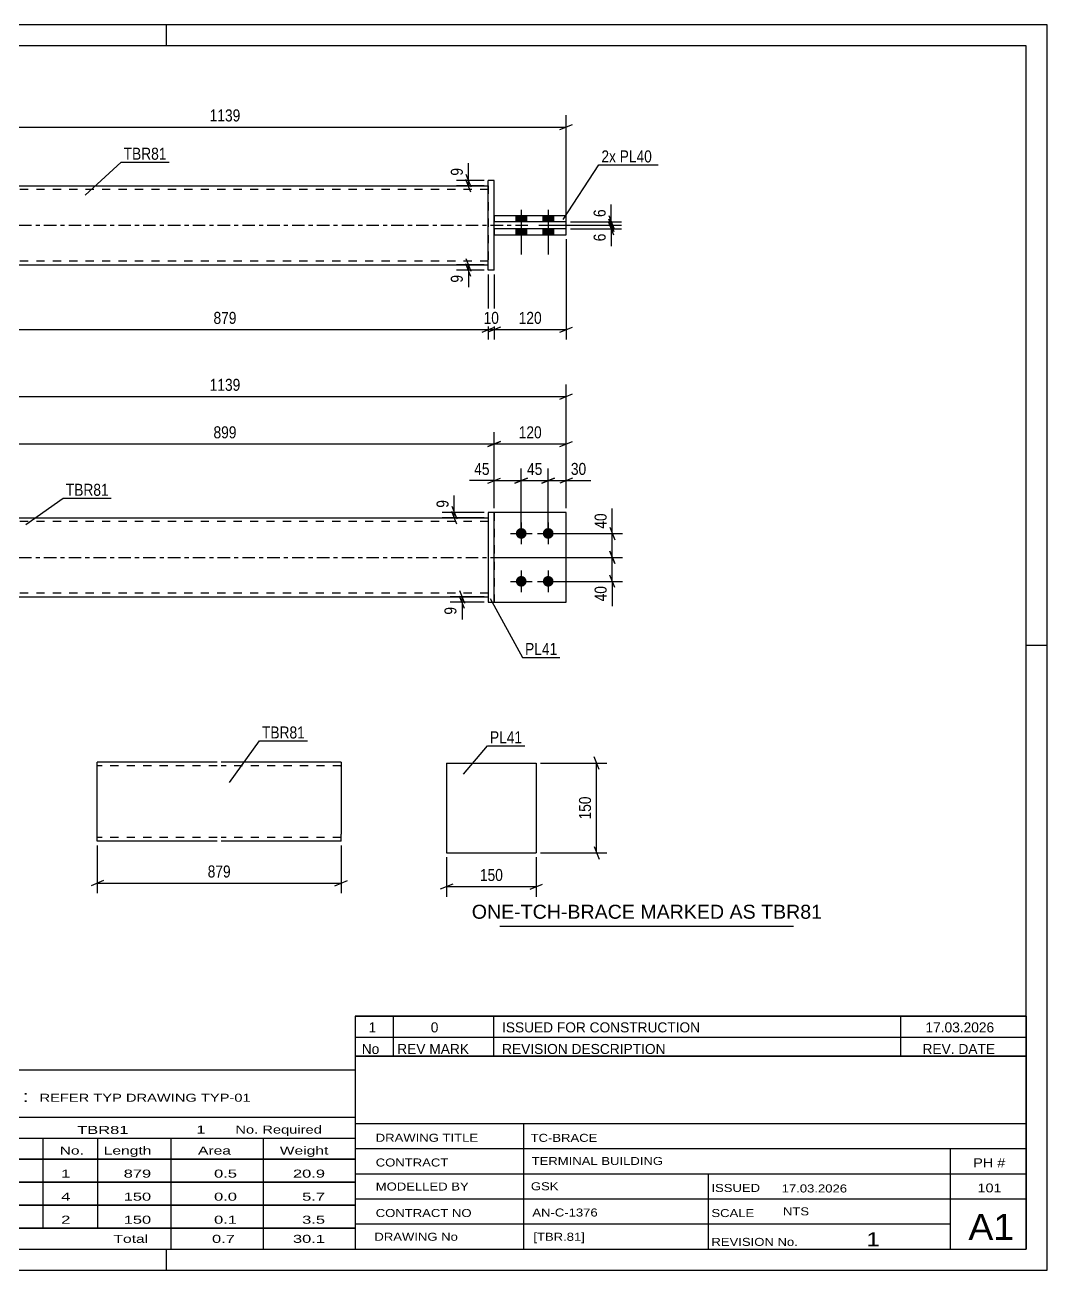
# Model space of a CAD drawing. Header units: millimetres. Extents: x 0 to 420, y 0 to 297.
# Drawn here: x 176.2 to 420, y 0 to 297 of the extents above; entities that cross this region are included whole.
import ezdxf

# ---------------------------------------------------------------- set-up
doc = ezdxf.new("R2010")
doc.units = ezdxf.units.MM
doc.linetypes.add('DXK_LINE_DOT2', pattern=[3.9198, 1.9599, -1.9599])
doc.linetypes.add('DXK_LINE_DOT3', pattern=[5.9187, 2.979, -0.9799, 0.9799, -0.9799])
doc.styles.add('Arial', font='ARIAL.TTF', dxfattribs={"height": 0.2})
doc.styles.add('Arial Narrow', font='ARIALN.TTF', dxfattribs={"height": 0.2})

# ---------------------------------------------------------------- blocks, each defined once
blk = doc.blocks.new('Unknown-581633318-1163')
at = {"color": 5, "linetype": 'Continuous'}
for p, q in [((420, 297), (0, 297)), ((210, 292), (210, 297)), ((420, 0), (420, 297)), ((415, 292), (5, 292)), ((415, 5), (415, 292)), ((420, 149), (415, 149)), ((5, 5), (415, 5)), ((210, 0), (210, 5)), ((0, 0), (420, 0))]:
    blk.add_line(p, q, dxfattribs=at)
blk = doc.blocks.new('Part-581633318-1810 - 1791')
at = {"color": 2, "linetype": 'Continuous'}
for p, q in [((161.14, 179.42), (286.73, 179.42)), ((161.14, 160.57), (286.73, 160.57))]:
    blk.add_line(p, q, dxfattribs=at)
at = {"color": 7, "linetype": 'DXK_LINE_DOT2'}
for p, q in [((161.14, 160.57), (161.14, 179.42)), ((286.73, 178.57), (161.14, 178.57)), ((286.73, 179.42), (286.73, 160.57)), ((286.73, 161.42), (161.14, 161.42))]:
    blk.add_line(p, q, dxfattribs=at)
at = {"color": 7, "linetype": 'DXK_LINE_DOT3'}
blk.add_line((151.14, 170), (296.73, 170), dxfattribs=at)
blk = doc.blocks.new('Part-581633318-1798 - 1791')
at = {"color": 7, "linetype": 'DXK_LINE_DOT2'}
for p, q in [((305.3, 180.71), (288.15, 180.71)), ((288.15, 180.71), (288.15, 159.28)), ((305.3, 159.28), (305.3, 180.71)), ((288.15, 159.28), (305.3, 159.28))]:
    blk.add_line(p, q, dxfattribs=at)
blk = doc.blocks.new('Part-581633318-1815 - 1791')
at = {"color": 2, "linetype": 'Continuous'}
for p, q in [((305.3, 180.71), (288.15, 180.71)), ((305.3, 159.28), (305.3, 180.71)), ((288.15, 159.28), (305.3, 159.28))]:
    blk.add_line(p, q, dxfattribs=at)
at = {"color": 7, "linetype": 'DXK_LINE_DOT2'}
blk.add_line((288.15, 180.71), (288.15, 159.28), dxfattribs=at)
blk = doc.blocks.new('Bolt-581633318-1800 - 1791')
at = {"linetype": 'Continuous'}
for points in [[(294.58, 177, -1), (294.58, 174.42, -1)], [(301.01, 177, -1), (301.01, 174.42, -1)], [(294.58, 165.57, -1), (294.58, 163, -1)], [(301.01, 165.57, -1), (301.01, 163, -1)]]:
    blk.add_hatch(color=1, dxfattribs=at).paths.add_polyline_path(points)
at = {"color": 1, "linetype": 'Continuous'}
for p, q in [((294.58, 178.28), (294.58, 173.14)), ((301.01, 178.28), (301.01, 173.14)), ((292.01, 175.71), (297.15, 175.71)), ((298.44, 175.71), (303.58, 175.71)), ((294.58, 166.85), (294.58, 161.71)), ((301.01, 166.85), (301.01, 161.71)), ((292.01, 164.28), (297.15, 164.28)), ((298.44, 164.28), (303.58, 164.28))]:
    blk.add_line(p, q, dxfattribs=at)
blk = doc.blocks.new('Part-581633318-1835 - 1791')
at = {"color": 2, "linetype": 'Continuous'}
for p, q in [((286.73, 180.71), (286.73, 159.28)), ((288.15, 180.71), (286.73, 180.71)), ((288.15, 159.28), (288.15, 180.71)), ((286.73, 159.28), (288.15, 159.28))]:
    blk.add_line(p, q, dxfattribs=at)
blk = doc.blocks.new('Part-581633318-2156 - 2128')
at = {"color": 2, "linetype": 'Continuous'}
for p, q in [((161.14, 258.63), (286.73, 258.63)), ((161.14, 239.77), (286.73, 239.77))]:
    blk.add_line(p, q, dxfattribs=at)
at = {"color": 7, "linetype": 'DXK_LINE_DOT2'}
for p, q in [((161.14, 258.63), (161.14, 239.77)), ((286.73, 258.63), (286.73, 239.77)), ((286.73, 257.77), (161.14, 257.77)), ((286.73, 240.63), (161.14, 240.63))]:
    blk.add_line(p, q, dxfattribs=at)
at = {"color": 7, "linetype": 'DXK_LINE_DOT3'}
blk.add_line((151.14, 249.2), (296.73, 249.2), dxfattribs=at)
blk = doc.blocks.new('Part-581633318-2134 - 2128')
at = {"color": 2, "linetype": 'Continuous'}
for p, q in [((305.3, 248.34), (288.15, 248.34)), ((288.15, 248.34), (288.15, 246.91)), ((288.15, 246.91), (305.3, 246.91)), ((305.3, 246.91), (305.3, 248.34))]:
    blk.add_line(p, q, dxfattribs=at)
blk = doc.blocks.new('Part-581633318-2139 - 2128')
at = {"color": 2, "linetype": 'Continuous'}
for p, q in [((288.15, 251.48), (288.15, 250.05)), ((305.3, 251.48), (288.15, 251.48)), ((305.3, 250.05), (288.15, 250.05)), ((305.3, 250.05), (305.3, 251.48))]:
    blk.add_line(p, q, dxfattribs=at)
blk = doc.blocks.new('Part-581633318-2151 - 2128')
at = {"color": 2, "linetype": 'Continuous'}
for p, q in [((286.73, 238.48), (286.73, 259.91)), ((288.15, 259.91), (286.73, 259.91)), ((288.15, 238.48), (288.15, 259.91)), ((288.15, 238.48), (286.73, 238.48))]:
    blk.add_line(p, q, dxfattribs=at)
blk = doc.blocks.new('Bolt-581633318-2157 - 2128')
at = {"linetype": 'Continuous'}
for points in [[(295.87, 251.48), (293.3, 251.48), (293.3, 250.05), (295.87, 250.05)], [(295.87, 251.48), (293.3, 251.48), (293.3, 250.05), (295.87, 250.05)], [(302.3, 251.48), (299.73, 251.48), (299.73, 250.05), (302.3, 250.05)], [(302.3, 251.48), (299.73, 251.48), (299.73, 250.05), (302.3, 250.05)], [(295.87, 248.34), (293.3, 248.34), (293.3, 246.91), (295.87, 246.91)], [(295.87, 248.34), (293.3, 248.34), (293.3, 246.91), (295.87, 246.91)], [(302.3, 248.34), (299.73, 248.34), (299.73, 246.91), (302.3, 246.91)], [(302.3, 248.34), (299.73, 248.34), (299.73, 246.91), (302.3, 246.91)]]:
    blk.add_hatch(color=1, dxfattribs=at).paths.add_polyline_path(points)
at = {"color": 1, "linetype": 'Continuous'}
for p, q in [((294.58, 252.91), (294.58, 242.2)), ((294.58, 252.91), (294.58, 242.2)), ((301.01, 252.91), (301.01, 242.2)), ((301.01, 252.91), (301.01, 242.2)), ((293.3, 251.48), (293.3, 250.05)), ((293.3, 251.48), (293.3, 250.05)), ((295.87, 251.48), (295.87, 250.05)), ((295.87, 251.48), (295.87, 250.05)), ((299.73, 251.48), (299.73, 250.05)), ((299.73, 251.48), (299.73, 250.05)), ((302.3, 251.48), (302.3, 250.05)), ((302.3, 251.48), (302.3, 250.05)), ((293.3, 248.34), (293.3, 246.91)), ((293.3, 248.34), (293.3, 246.91)), ((295.87, 248.34), (295.87, 246.91)), ((295.87, 248.34), (295.87, 246.91)), ((299.73, 248.34), (299.73, 246.91)), ((299.73, 248.34), (299.73, 246.91)), ((302.3, 248.34), (302.3, 246.91)), ((302.3, 248.34), (302.3, 246.91))]:
    blk.add_line(p, q, dxfattribs=at)
blk = doc.blocks.new('Part-581633318-1390 - 1374')
at = {"color": 2, "linetype": 'Continuous'}
for p, q in [((276.75, 120.94), (276.75, 99.51)), ((276.75, 120.94), (298.18, 120.94)), ((298.18, 120.94), (298.18, 99.51)), ((276.75, 99.51), (298.18, 99.51))]:
    blk.add_line(p, q, dxfattribs=at)
blk = doc.blocks.new('Part-581633318-1273 - 1255')
at = {"color": 2, "linetype": 'Continuous'}
for p, q in [((222.04, 121.15), (193.47, 121.15)), ((193.47, 102.42), (193.47, 121.15)), ((251.61, 121.15), (223.04, 121.15)), ((251.61, 121.15), (251.61, 104)), ((251.61, 102.29), (251.61, 104)), ((193.47, 102.29), (193.47, 102.42)), ((222.04, 102.29), (193.47, 102.29)), ((251.61, 102.29), (223.04, 102.29))]:
    blk.add_line(p, q, dxfattribs=at)
at = {"color": 7, "linetype": 'DXK_LINE_DOT2'}
for p, q in [((222.04, 120.29), (193.47, 120.29)), ((251.61, 120.29), (223.04, 120.29)), ((251.61, 120.29), (251.61, 120.22)), ((251.61, 120.22), (251.61, 120.29)), ((251.61, 120.09), (251.61, 120.22)), ((251.61, 120.22), (251.61, 120.09)), ((193.47, 103.15), (193.47, 103.21)), ((222.04, 103.15), (193.47, 103.15)), ((251.61, 103.15), (223.04, 103.15)), ((251.61, 103.21), (251.61, 103.67)), ((251.61, 103.15), (251.61, 103.21))]:
    blk.add_line(p, q, dxfattribs=at)
blk = doc.blocks.new('StraightDimension-581633318-2023 - 1791')
at = {"color": 7, "linetype": 'Continuous'}
for p, q in [((142.57, 181.71), (142.57, 211.22)), ((305.3, 181.71), (305.3, 211.22)), ((144.07, 208.97), (141.07, 207.77)), ((142.57, 208.37), (305.3, 208.37)), ((303.8, 207.77), (306.8, 208.97))]:
    blk.add_line(p, q, dxfattribs=at)
at = {"color": 0}
blk.add_wipeout([(228.19, 209.12), (228.19, 213.32), (219.68, 213.32), (219.68, 209.12)], dxfattribs=at)
at = {"color": 3, "style": 'Arial Narrow'}
blk.add_text('1139', height=2.863, dxfattribs=at).set_placement((220.28, 209.72))
blk = doc.blocks.new('StraightDimension-581633318-1842 - 1791')
at = {"color": 7, "linetype": 'Continuous'}
for p, q in [((278, 182.21), (279.2, 179.21)), ((285.73, 180.71), (275.75, 180.71)), ((285.73, 179.42), (275.75, 179.42)), ((279.2, 177.92), (278, 180.92)), ((278.6, 179.42), (278.6, 180.71))]:
    blk.add_line(p, q, dxfattribs=at)
at = {"color": 0}
blk.add_wipeout([(277.85, 184.26), (273.65, 184.26), (273.65, 181.24), (277.85, 181.24)], dxfattribs=at)
at = {"color": 7, "linetype": 'Continuous'}
blk.add_line((278.6, 180.71), (278.6, 184.79), dxfattribs=at)
blk.add_line((278.6, 180.71), (278.6, 184.79), dxfattribs=at)
at = {"color": 3, "style": 'Arial Narrow'}
blk.add_text('9', height=2.86, rotation=90.0002, dxfattribs=at).set_placement((277.25, 181.84))
blk = doc.blocks.new('StraightDimension-581633318-2043 - 1791')
at = {"color": 7, "linetype": 'Continuous'}
for p, q in [((288.15, 181.71), (288.15, 191.16)), ((294.58, 176.71), (294.58, 191.16)), ((286.65, 187.71), (289.65, 188.91)), ((288.15, 188.31), (294.58, 188.31)), ((296.08, 188.91), (293.08, 187.71))]:
    blk.add_line(p, q, dxfattribs=at)
at = {"color": 0}
blk.add_wipeout([(287.63, 189.06), (287.63, 193.26), (282.77, 193.26), (282.77, 189.06)], dxfattribs=at)
at = {"color": 7, "linetype": 'Continuous'}
blk.add_line((288.15, 188.31), (282.25, 188.31), dxfattribs=at)
blk.add_line((288.15, 188.31), (282.25, 188.31), dxfattribs=at)
at = {"color": 3, "style": 'Arial Narrow'}
blk.add_text('45', height=2.863, dxfattribs=at).set_placement((283.37, 189.66))
blk = doc.blocks.new('StraightDimension-581633318-1851 - 1791')
at = {"color": 7, "linetype": 'Continuous'}
for p, q in [((285.73, 160.57), (277.62, 160.57)), ((279.87, 162.07), (281.07, 159.07)), ((281.07, 157.78), (279.87, 160.78)), ((280.47, 159.28), (280.47, 160.57)), ((285.73, 159.28), (277.62, 159.28))]:
    blk.add_line(p, q, dxfattribs=at)
at = {"color": 0}
blk.add_wipeout([(279.72, 158.76), (275.52, 158.76), (275.52, 155.73), (279.72, 155.73)], dxfattribs=at)
at = {"color": 7, "linetype": 'Continuous'}
blk.add_line((280.47, 159.28), (280.47, 155.2), dxfattribs=at)
blk.add_line((280.47, 159.28), (280.47, 155.2), dxfattribs=at)
at = {"color": 3, "style": 'Arial Narrow'}
blk.add_text('9', height=2.86, rotation=90.0002, dxfattribs=at).set_placement((279.12, 156.33))
blk = doc.blocks.new('StraightDimension-581633318-2059 - 1791')
at = {"color": 7, "linetype": 'Continuous'}
for p, q in [((294.58, 176.71), (294.58, 191.16)), ((301.01, 176.71), (301.01, 191.16)), ((293.08, 187.71), (296.08, 188.91)), ((294.58, 188.31), (301.01, 188.31)), ((302.51, 188.91), (299.51, 187.71))]:
    blk.add_line(p, q, dxfattribs=at)
at = {"color": 0}
blk.add_wipeout([(300.23, 189.06), (300.23, 193.26), (295.37, 193.26), (295.37, 189.06)], dxfattribs=at)
at = {"color": 3, "style": 'Arial Narrow'}
blk.add_text('45', height=2.863, dxfattribs=at).set_placement((295.97, 189.66))
blk = doc.blocks.new('StraightDimension-581633318-1954 - 1791')
at = {"color": 7, "linetype": 'Continuous'}
for p, q in [((288.15, 181.71), (288.15, 199.89)), ((305.3, 181.71), (305.3, 199.89)), ((289.65, 197.64), (286.65, 196.44)), ((288.15, 197.04), (305.3, 197.04)), ((303.8, 196.44), (306.8, 197.64))]:
    blk.add_line(p, q, dxfattribs=at)
at = {"color": 0}
blk.add_wipeout([(300.07, 197.79), (300.07, 201.99), (293.38, 201.99), (293.38, 197.79)], dxfattribs=at)
at = {"color": 3, "style": 'Arial Narrow'}
blk.add_text('120', height=2.863, dxfattribs=at).set_placement((293.98, 198.39))
blk = doc.blocks.new('StraightDimension-581633318-1973 - 1791')
at = {"color": 7, "linetype": 'Continuous'}
for p, q in [((159.71, 171), (159.71, 199.89)), ((288.15, 181.71), (288.15, 199.89)), ((161.21, 197.64), (158.21, 196.44)), ((159.71, 197.04), (288.15, 197.04)), ((286.65, 196.44), (289.65, 197.64))]:
    blk.add_line(p, q, dxfattribs=at)
at = {"color": 0}
blk.add_wipeout([(227.28, 197.79), (227.28, 201.99), (220.59, 201.99), (220.59, 197.79)], dxfattribs=at)
at = {"color": 3, "style": 'Arial Narrow'}
blk.add_text('899', height=2.863, dxfattribs=at).set_placement((221.19, 198.39))
blk = doc.blocks.new('StraightDimension-581633318-2004 - 1791')
at = {"color": 7, "linetype": 'Continuous'}
for p, q in [((302.01, 175.71), (318.7, 175.71)), ((315.7, 177.21), (316.9, 174.21)), ((316.3, 170), (316.3, 175.71)), ((289.15, 170), (318.7, 170)), ((316.9, 168.5), (315.7, 171.5))]:
    blk.add_line(p, q, dxfattribs=at)
at = {"color": 0}
blk.add_wipeout([(315.55, 181.09), (311.35, 181.09), (311.35, 176.24), (315.55, 176.24)], dxfattribs=at)
at = {"color": 7, "linetype": 'Continuous'}
blk.add_line((316.3, 175.71), (316.3, 181.62), dxfattribs=at)
blk.add_line((316.3, 175.71), (316.3, 181.62), dxfattribs=at)
at = {"color": 3, "style": 'Arial Narrow'}
blk.add_text('40', height=2.863, rotation=90.0002, dxfattribs=at).set_placement((314.95, 176.84))
blk = doc.blocks.new('StraightDimension-581633318-2072 - 1791')
at = {"color": 7, "linetype": 'Continuous'}
for p, q in [((301.01, 176.71), (301.01, 191.16)), ((305.3, 181.71), (305.3, 191.16)), ((299.51, 187.71), (302.51, 188.91)), ((301.01, 188.31), (305.3, 188.31)), ((306.8, 188.91), (303.8, 187.71))]:
    blk.add_line(p, q, dxfattribs=at)
at = {"color": 0}
blk.add_wipeout([(310.68, 189.06), (310.68, 193.26), (305.82, 193.26), (305.82, 189.06)], dxfattribs=at)
at = {"color": 7, "linetype": 'Continuous'}
blk.add_line((305.3, 188.31), (311.2, 188.31), dxfattribs=at)
blk.add_line((305.3, 188.31), (311.2, 188.31), dxfattribs=at)
at = {"color": 3, "style": 'Arial Narrow'}
blk.add_text('30', height=2.863, dxfattribs=at).set_placement((306.42, 189.66))
blk = doc.blocks.new('StraightDimension-581633318-2013 - 1791')
at = {"color": 7, "linetype": 'Continuous'}
for p, q in [((289.15, 170), (318.7, 170)), ((315.7, 171.5), (316.9, 168.5)), ((316.3, 164.28), (316.3, 170)), ((302.01, 164.28), (318.7, 164.28)), ((316.9, 162.78), (315.7, 165.78))]:
    blk.add_line(p, q, dxfattribs=at)
at = {"color": 0}
blk.add_wipeout([(315.55, 163.76), (311.35, 163.76), (311.35, 158.9), (315.55, 158.9)], dxfattribs=at)
at = {"color": 7, "linetype": 'Continuous'}
blk.add_line((316.3, 164.28), (316.3, 158.38), dxfattribs=at)
blk.add_line((316.3, 164.28), (316.3, 158.38), dxfattribs=at)
at = {"color": 3, "style": 'Arial Narrow'}
blk.add_text('40', height=2.863, rotation=90.0002, dxfattribs=at).set_placement((314.95, 159.5))
blk = doc.blocks.new('StraightDimension-581633318-2273 - 2128')
at = {"color": 7, "linetype": 'Continuous'}
for p, q in [((161.14, 237.48), (161.14, 221.94)), ((286.73, 237.48), (286.73, 221.94)), ((162.64, 224.94), (159.64, 223.74)), ((161.14, 224.34), (286.73, 224.34)), ((285.23, 223.74), (288.23, 224.94))]:
    blk.add_line(p, q, dxfattribs=at)
at = {"color": 0}
blk.add_wipeout([(227.28, 225.09), (227.28, 229.29), (220.59, 229.29), (220.59, 225.09)], dxfattribs=at)
at = {"color": 3, "style": 'Arial Narrow'}
blk.add_text('879', height=2.863, dxfattribs=at).set_placement((221.19, 225.69))
blk = doc.blocks.new('StraightDimension-581633318-2185 - 2128')
at = {"color": 7, "linetype": 'Continuous'}
for p, q in [((281.39, 261.41), (282.59, 258.41)), ((285.73, 259.91), (279.14, 259.91)), ((285.73, 258.63), (279.14, 258.63)), ((282.59, 257.13), (281.39, 260.13)), ((281.99, 258.63), (281.99, 259.91))]:
    blk.add_line(p, q, dxfattribs=at)
at = {"color": 0}
blk.add_wipeout([(281.24, 263.46), (277.04, 263.46), (277.04, 260.44), (281.24, 260.44)], dxfattribs=at)
at = {"color": 7, "linetype": 'Continuous'}
blk.add_line((281.99, 259.91), (281.99, 263.99), dxfattribs=at)
blk.add_line((281.99, 259.91), (281.99, 263.99), dxfattribs=at)
at = {"color": 3, "style": 'Arial Narrow'}
blk.add_text('9', height=2.86, rotation=90.0002, dxfattribs=at).set_placement((280.64, 261.04))
blk = doc.blocks.new('StraightDimension-581633318-2196 - 2128')
at = {"color": 7, "linetype": 'Continuous'}
for p, q in [((306.3, 250.05), (318.46, 250.05)), ((315.46, 251.55), (316.66, 248.55)), ((316.66, 247.7), (315.46, 250.7)), ((316.06, 249.2), (316.06, 250.05)), ((298.8, 249.2), (318.46, 249.2))]:
    blk.add_line(p, q, dxfattribs=at)
at = {"color": 0}
blk.add_wipeout([(315.31, 253.61), (311.11, 253.61), (311.11, 250.58), (315.31, 250.58)], dxfattribs=at)
at = {"color": 7, "linetype": 'Continuous'}
blk.add_line((316.06, 250.05), (316.06, 254.13), dxfattribs=at)
blk.add_line((316.06, 250.05), (316.06, 254.13), dxfattribs=at)
at = {"color": 3, "style": 'Arial Narrow'}
blk.add_text('6', height=2.86, rotation=90.0002, dxfattribs=at).set_placement((314.71, 251.18))
blk = doc.blocks.new('StraightDimension-581633318-2205 - 2128')
at = {"color": 7, "linetype": 'Continuous'}
for p, q in [((315.46, 250.7), (316.66, 247.7)), ((316.66, 246.84), (315.46, 249.84)), ((298.8, 249.2), (318.46, 249.2)), ((306.3, 248.34), (318.46, 248.34)), ((316.06, 248.34), (316.06, 249.2))]:
    blk.add_line(p, q, dxfattribs=at)
at = {"color": 0}
blk.add_wipeout([(315.31, 247.82), (311.11, 247.82), (311.11, 244.79), (315.31, 244.79)], dxfattribs=at)
at = {"color": 7, "linetype": 'Continuous'}
blk.add_line((316.06, 248.34), (316.06, 244.26), dxfattribs=at)
blk.add_line((316.06, 248.34), (316.06, 244.26), dxfattribs=at)
at = {"color": 3, "style": 'Arial Narrow'}
blk.add_text('6', height=2.86, rotation=90.0002, dxfattribs=at).set_placement((314.71, 245.39))
blk = doc.blocks.new('StraightDimension-581633318-2225 - 2128')
at = {"color": 7, "linetype": 'Continuous'}
for p, q in [((281.39, 241.27), (282.59, 238.27)), ((285.73, 239.77), (279.14, 239.77)), ((285.73, 238.48), (279.14, 238.48)), ((282.59, 236.98), (281.39, 239.98)), ((281.99, 238.48), (281.99, 239.77))]:
    blk.add_line(p, q, dxfattribs=at)
at = {"color": 0}
blk.add_wipeout([(281.24, 237.96), (277.04, 237.96), (277.04, 234.93), (281.24, 234.93)], dxfattribs=at)
at = {"color": 7, "linetype": 'Continuous'}
blk.add_line((281.99, 238.48), (281.99, 234.41), dxfattribs=at)
blk.add_line((281.99, 238.48), (281.99, 234.41), dxfattribs=at)
at = {"color": 3, "style": 'Arial Narrow'}
blk.add_text('9', height=2.86, rotation=90.0002, dxfattribs=at).set_placement((280.64, 235.53))
blk = doc.blocks.new('StraightDimension-581633318-2235 - 2128')
at = {"color": 7, "linetype": 'Continuous'}
for p, q in [((305.3, 245.91), (305.3, 221.94)), ((288.15, 237.48), (288.15, 221.94)), ((289.65, 224.94), (286.65, 223.74)), ((288.15, 224.34), (305.3, 224.34)), ((303.8, 223.74), (306.8, 224.94))]:
    blk.add_line(p, q, dxfattribs=at)
at = {"color": 0}
blk.add_wipeout([(300.07, 225.09), (300.07, 229.29), (293.38, 229.29), (293.38, 225.09)], dxfattribs=at)
at = {"color": 3, "style": 'Arial Narrow'}
blk.add_text('120', height=2.863, dxfattribs=at).set_placement((293.98, 225.69))
blk = doc.blocks.new('StraightDimension-581633318-2245 - 2128')
at = {"color": 7, "linetype": 'Continuous'}
for p, q in [((286.73, 237.48), (286.73, 221.94)), ((288.15, 237.48), (288.15, 221.94)), ((285.23, 223.74), (288.23, 224.94)), ((289.65, 224.94), (286.65, 223.74)), ((286.73, 224.34), (288.15, 224.34))]:
    blk.add_line(p, q, dxfattribs=at)
at = {"color": 0}
blk.add_wipeout([(289.87, 225.09), (289.87, 229.29), (285.01, 229.29), (285.01, 225.09)], dxfattribs=at)
at = {"color": 3, "style": 'Arial Narrow'}
blk.add_text('10', height=2.863, dxfattribs=at).set_placement((285.61, 225.69))
blk = doc.blocks.new('StraightDimension-581633318-2282 - 2128')
at = {"color": 7, "linetype": 'Continuous'}
for p, q in [((142.57, 247.91), (142.57, 275.48)), ((305.3, 247.91), (305.3, 275.48)), ((144.07, 273.23), (141.07, 272.03)), ((142.57, 272.63), (305.3, 272.63)), ((303.8, 272.03), (306.8, 273.23))]:
    blk.add_line(p, q, dxfattribs=at)
at = {"color": 0}
blk.add_wipeout([(228.19, 273.38), (228.19, 277.58), (219.68, 277.58), (219.68, 273.38)], dxfattribs=at)
at = {"color": 3, "style": 'Arial Narrow'}
blk.add_text('1139', height=2.863, dxfattribs=at).set_placement((220.28, 273.98))
blk = doc.blocks.new('StraightDimension-581633318-1392 - 1374')
at = {"color": 7, "linetype": 'Continuous'}
for p, q in [((276.75, 98.51), (276.75, 89.06)), ((298.18, 98.51), (298.18, 89.06)), ((278.25, 92.06), (275.25, 90.86)), ((276.75, 91.46), (298.18, 91.46)), ((296.68, 90.86), (299.68, 92.06))]:
    blk.add_line(p, q, dxfattribs=at)
at = {"color": 0}
blk.add_wipeout([(290.81, 92.21), (290.81, 96.41), (284.13, 96.41), (284.13, 92.21)], dxfattribs=at)
at = {"color": 3, "style": 'Arial Narrow'}
blk.add_text('150', height=2.863, dxfattribs=at).set_placement((284.73, 92.81))
blk = doc.blocks.new('StraightDimension-581633318-1397 - 1374')
at = {"color": 7, "linetype": 'Continuous'}
for p, q in [((313.17, 119.44), (311.97, 122.44)), ((299.18, 120.94), (314.97, 120.94)), ((312.57, 99.51), (312.57, 120.94)), ((311.97, 101.01), (313.17, 98.01)), ((299.18, 99.51), (314.97, 99.51))]:
    blk.add_line(p, q, dxfattribs=at)
at = {"color": 0}
blk.add_wipeout([(311.82, 113.57), (307.62, 113.57), (307.62, 106.88), (311.82, 106.88)], dxfattribs=at)
at = {"color": 3, "style": 'Arial Narrow'}
blk.add_text('150', height=2.863, rotation=90.0002, dxfattribs=at).set_placement((311.22, 107.48))
blk = doc.blocks.new('StraightDimension-581633318-1353 - 1255')
at = {"color": 7, "linetype": 'Continuous'}
for p, q in [((193.47, 101.29), (193.47, 89.89)), ((251.61, 101.29), (251.61, 89.89)), ((194.97, 92.89), (191.97, 91.69)), ((193.47, 92.29), (251.61, 92.29)), ((250.11, 91.69), (253.11, 92.89))]:
    blk.add_line(p, q, dxfattribs=at)
at = {"color": 0}
blk.add_wipeout([(225.88, 93.04), (225.88, 97.24), (219.2, 97.24), (219.2, 93.04)], dxfattribs=at)
at = {"color": 3, "style": 'Arial Narrow'}
blk.add_text('879', height=2.863, dxfattribs=at).set_placement((219.8, 93.64))
blk = doc.blocks.new('Unknown-581633318-3422')
at = {"color": 7, "linetype": 'Continuous'}
for p, q in [((255, 51.05), (255, 5)), ((255, 51.05), (415, 51.05)), ((415, 51), (415, 5)), ((255, 35), (415, 35)), ((295.14, 35), (295.14, 5)), ((255, 29), (415, 29)), ((397, 5.05), (397, 29.05)), ((255, 23), (415, 23)), ((339.14, 23), (339.14, 5)), ((255, 17), (415, 17)), ((255, 11), (397, 11)), ((255, 5), (415, 5))]:
    blk.add_line(p, q, dxfattribs=at)
at = {"color": 7, "style": 'Arial Narrow'}
for s, height, width, p in [('DRAWING TITLE', 1.9089, 1.425378, (259.88, 30.61)), ('TC-BRACE', 1.909, 1.425378, (296.81, 30.59)), ('TERMINAL BUILDING', 1.9089, 1.425378, (297.06, 25.07)), ('CONTRACT', 1.909, 1.425378, (259.88, 24.71)), ('MODELLED BY', 1.9089, 1.425378, (259.88, 18.98)), ('GSK', 1.909, 1.425378, (296.88, 19.04)), ('ISSUED', 1.909, 1.425378, (339.94, 18.64)), ('17.03.2026', 1.909, 1.425378, (356.69, 18.52)), ('CONTRACT NO', 1.9089, 1.425378, (259.88, 12.66)), ('AN-C-1376', 1.909, 1.425378, (297.23, 12.78)), ('SCALE', 1.909, 1.425378, (339.94, 12.65)), ('A1', 6.204, 1.25, (401.24, 7.2)), ('DRAWING No', 1.909, 1.425378, (259.56, 7)), ('[TBR.81]', 1.909, 1.425378, (297.46, 6.99)), ('1', 3.34, 1.5, (376.91, 5.68)), ('REVISION No.', 1.9089, 1.425378, (339.94, 5.77))]:
    blk.add_text(s, height=height, dxfattribs=dict(at, width=width)).set_placement(p)
at = {"color": 7, "linetype": 'Continuous', "style": 'Arial Narrow'}
for s, height, width, p in [('PH #', 2.1, 1.42538, (402.4, 24.55)), ('101', 2.1, 1.42538, (403.41, 18.55)), ('NTS', 1.909, 1.425378, (357, 13.05))]:
    blk.add_text(s, height=height, dxfattribs=dict(at, width=width)).set_placement(p)
blk = doc.blocks.new('Unknown-581633318-3423')
at = {"color": 7, "linetype": 'Continuous'}
for p, q in [((255, 60.55), (415, 60.55)), ((415, 60.55), (255, 60.55)), ((255, 60.55), (255, 55.55)), ((264, 60.55), (264, 55.55)), ((288, 60.55), (288, 55.55)), ((385, 60.55), (385, 55.55)), ((415, 60.55), (415, 55.55)), ((255, 55.55), (415, 55.55)), ((255, 55.55), (255, 51.05)), ((255, 55.55), (415, 55.55)), ((264, 55.55), (264, 51.05)), ((288, 55.55), (288, 51.05)), ((385, 55.55), (385, 51.05)), ((415, 55.55), (415, 51.05)), ((415, 51.05), (255, 51.05))]:
    blk.add_line(p, q, dxfattribs=at)
at = {"color": 7, "linetype": 'Continuous', "style": 'Arial Narrow'}
for s, height, width, p in [('1', 2.39, 1.196471, (258.16, 56.7)), ('0', 2.39, 1.196471, (273, 56.7)), ('ISSUED FOR CONSTRUCTION', 2.3861, 1.196471, (290, 56.7)), ('17.03.2026', 2.386, 1.196471, (391, 56.7)), ('No', 2.386, 1.2, (256.54, 51.55)), ('REV MARK', 2.386, 1.2, (265, 51.55)), ('REVISION DESCRIPTION', 2.3861, 1.2, (290, 51.55)), ('REV. DATE', 2.386, 1.2, (390.28, 51.55))]:
    blk.add_text(s, height=height, dxfattribs=dict(at, width=width)).set_placement(p)
blk = doc.blocks.new('Unknown-581633318-3424')
at = {"color": 7, "linetype": 'Continuous'}
for p, q in [((95, 47.75), (255, 47.75)), ((95, 36.5), (95, 47.75)), ((255, 47.75), (255, 36.5)), ((95, 36.5), (255, 36.5)), ((95, 36.5), (95, 31.5)), ((255, 36.5), (255, 31.5)), ((95, 31.5), (255, 31.5)), ((95, 31.5), (95, 26.5)), ((119, 31.5), (119, 26.5)), ((154.5, 31.5), (154.5, 26.5)), ((180.5, 31.5), (180.5, 26.5)), ((193.5, 31.5), (193.5, 26.5)), ((211, 31.5), (211, 26.5)), ((233, 31.5), (233, 26.5)), ((255, 31.5), (255, 26.5)), ((95, 26.5), (255, 26.5)), ((95, 26.45), (95, 21.05)), ((95, 26.45), (255, 26.45)), ((119, 26.5), (119, 21)), ((154.5, 26.5), (154.5, 21)), ((180.5, 26.5), (180.5, 21)), ((193.5, 26.5), (193.5, 21)), ((211, 26.5), (211, 21)), ((233, 26.5), (233, 21)), ((255, 26.45), (255, 21.05)), ((95, 21.05), (255, 21.05)), ((95, 20.95), (95, 15.55)), ((95, 20.95), (255, 20.95)), ((119, 21), (119, 15.5)), ((154.5, 21), (154.5, 15.5)), ((180.5, 21), (180.5, 15.5)), ((193.5, 21), (193.5, 15.5)), ((211, 21), (211, 15.5)), ((233, 21), (233, 15.5)), ((255, 20.95), (255, 15.55)), ((95, 15.55), (255, 15.55)), ((95, 15.45), (95, 10.05)), ((95, 15.45), (255, 15.45)), ((119, 15.5), (119, 10)), ((154.5, 15.5), (154.5, 10)), ((180.5, 15.5), (180.5, 10)), ((193.5, 15.5), (193.5, 10)), ((211, 15.5), (211, 10)), ((233, 15.5), (233, 10)), ((255, 15.45), (255, 10.05)), ((95, 10.05), (255, 10.05)), ((95, 10), (255, 10)), ((95, 10), (95, 5)), ((211, 10), (211, 5)), ((233, 10), (233, 5)), ((255, 10), (255, 5)), ((95, 5), (255, 5))]:
    blk.add_line(p, q, dxfattribs=at)
at = {"color": 7, "style": 'Arial Narrow'}
for s, height, width, p in [('GENERAL NOTES & WELD DETAILS :', 2.8633, 1.4, (96.15, 40.06)), ('REFER TYP DRAWING TYP-01', 1.9089, 1.6, (179.7, 40.16)), ("MATERIAL LIST FOR ASSEMBLY MK'D", 1.9089, 1.6, (96.15, 32.56)), ('TBR81', 1.909, 1.794707, (188.68, 32.47)), ('1', 1.91, 1.794707, (217.08, 32.56)), ('No. Required', 1.9089, 1.6, (226.41, 32.56)), ('Mark', 1.909, 1.7, (96.34, 27.5)), ('Profile', 1.909, 1.7, (129.41, 27.5)), ('Material', 1.909, 1.7, (159.54, 27.56)), ('No.', 1.909, 1.7, (184.5, 27.56)), ('Length', 1.909, 1.7, (195, 27.56)), ('Area', 1.909, 1.7, (217.5, 27.56)), ('Weight', 1.909, 1.7, (237, 27.56))]:
    blk.add_text(s, height=height, dxfattribs=dict(at, width=width)).set_placement(p)
at = {"color": 7, "linetype": 'Continuous', "style": 'Arial Narrow'}
for s, height, width, p in [('TBR81', 1.909, 1.794707, (96.5, 22.06)), ('SHS132*6', 1.909, 1.794707, (121, 22.06)), ('E350', 1.909, 1.794707, (160.74, 22.06)), ('1', 1.91, 1.794707, (184.86, 22.06)), ('879', 1.909, 1.794707, (199.77, 22.06)), ('0.5', 1.909, 1.794707, (221.32, 22.06)), ('20.9', 1.909, 1.794707, (240.14, 22.06)), ('PL40', 1.909, 1.794707, (96.5, 16.56)), ('PL10*120', 1.909, 1.794707, (121, 16.56)), ('E350', 1.909, 1.794707, (160.74, 16.56)), ('4', 1.91, 1.794707, (184.86, 16.56)), ('150', 1.909, 1.794707, (199.77, 16.56)), ('0.0', 1.909, 1.794707, (221.32, 16.56)), ('5.7', 1.909, 1.794707, (242.33, 16.56)), ('PL41', 1.909, 1.794707, (96.5, 11.06)), ('PL10*150', 1.909, 1.794707, (121, 11.06)), ('E350', 1.909, 1.794707, (160.74, 11.06)), ('2', 1.91, 1.794707, (184.86, 11.06)), ('150', 1.909, 1.794707, (199.77, 11.06)), ('0.1', 1.909, 1.794707, (221.32, 11.06)), ('3.5', 1.909, 1.794707, (242.33, 11.06)), ('Total', 1.909, 1.7, (197.33, 6.5)), ('0.7', 1.909, 1.794707, (220.83, 6.5)), ('30.1', 1.909, 1.794707, (240.14, 6.5))]:
    blk.add_text(s, height=height, dxfattribs=dict(at, width=width)).set_placement(p)
blk = doc.blocks.new('Unknown-581633318-3425')
at = {"color": 7, "linetype": 'Continuous'}
blk.add_line((289.5, 82.05), (359.5, 82.05), dxfattribs=at)
at = {"color": 7, "style": 'Arial'}
blk.add_text('ONE-TCH-BRACE MARKED AS TBR81', height=3.3428, dxfattribs=at).set_placement((282.78, 83.8))
blk = doc.blocks.new('Mark-581633318-1806 - 1791')
at = {"color": 0}
blk.add_wipeout([(196.19, 184.68), (196.19, 187.68), (185.97, 187.68), (185.97, 184.68)], dxfattribs=at)
blk.add_wipeout([(196.19, 184.68), (196.19, 187.68), (185.97, 187.68), (185.97, 184.68)], dxfattribs=at)
at = {"color": 30, "linetype": 'Continuous'}
for p, q in [((176.46, 177.85), (185.37, 184.08)), ((185.37, 184.08), (196.79, 184.08))]:
    blk.add_line(p, q, dxfattribs=at)
at = {"color": 3, "style": 'Arial Narrow'}
blk.add_text('TBR81', height=2.863, dxfattribs=at).set_placement((185.97, 184.68))
blk = doc.blocks.new('Mark-581633318-1831 - 1791')
at = {"color": 0}
blk.add_wipeout([(303.17, 146.72), (303.17, 149.72), (295.5, 149.72), (295.5, 146.72)], dxfattribs=at)
blk.add_wipeout([(303.17, 146.72), (303.17, 149.72), (295.5, 149.72), (295.5, 146.72)], dxfattribs=at)
at = {"color": 30, "linetype": 'Continuous'}
for p, q in [((287.16, 160.15), (294.9, 146.12)), ((294.9, 146.12), (303.77, 146.12))]:
    blk.add_line(p, q, dxfattribs=at)
at = {"color": 3, "style": 'Arial Narrow'}
blk.add_text('PL41', height=2.863, dxfattribs=at).set_placement((295.5, 146.72))
blk = doc.blocks.new('Mark-581633318-2152 - 2128')
at = {"color": 0}
blk.add_wipeout([(209.99, 264.84), (209.99, 267.84), (199.76, 267.84), (199.76, 264.84)], dxfattribs=at)
blk.add_wipeout([(209.99, 264.84), (209.99, 267.84), (199.76, 267.84), (199.76, 264.84)], dxfattribs=at)
at = {"color": 30, "linetype": 'Continuous'}
for p, q in [((190.59, 256.41), (199.16, 264.24)), ((199.16, 264.24), (210.59, 264.24))]:
    blk.add_line(p, q, dxfattribs=at)
at = {"color": 3, "style": 'Arial Narrow'}
blk.add_text('TBR81', height=2.863, dxfattribs=at).set_placement((199.76, 264.84))
blk = doc.blocks.new('MarkSet-581633318-2341 - 2128')
at = {"color": 0}
blk.add_wipeout([(317.17, 264.2), (317.17, 267.2), (313.7, 267.2), (313.7, 264.2)], dxfattribs=at)
blk.add_wipeout([(317.17, 264.2), (317.17, 267.2), (313.7, 267.2), (313.7, 264.2)], dxfattribs=at)
at = {"color": 30, "linetype": 'Continuous'}
blk.add_line((304.61, 250.62), (313.1, 263.6), dxfattribs=at)
at = {"color": 0}
blk.add_wipeout([(325.75, 264.2), (325.75, 267.2), (318.07, 267.2), (318.07, 264.2)], dxfattribs=at)
blk.add_wipeout([(325.75, 264.2), (325.75, 267.2), (318.07, 267.2), (318.07, 264.2)], dxfattribs=at)
at = {"color": 30, "linetype": 'Continuous'}
blk.add_line((313.1, 263.6), (327.25, 263.6), dxfattribs=at)
at = {"color": 3, "style": 'Arial Narrow'}
for s, p in [('2x', (313.7, 264.2)), ('PL40', (318.07, 264.2))]:
    blk.add_text(s, height=2.863, dxfattribs=at).set_placement(p)
blk = doc.blocks.new('Mark-581633318-1386 - 1374')
at = {"color": 0}
blk.add_wipeout([(294.8, 125.65), (294.8, 128.65), (287.12, 128.65), (287.12, 125.65)], dxfattribs=at)
blk.add_wipeout([(294.8, 125.65), (294.8, 128.65), (287.12, 128.65), (287.12, 125.65)], dxfattribs=at)
at = {"color": 30, "linetype": 'Continuous'}
for p, q in [((280.85, 118.3), (286.52, 125.05)), ((286.52, 125.05), (295.4, 125.05))]:
    blk.add_line(p, q, dxfattribs=at)
at = {"color": 3, "style": 'Arial Narrow'}
blk.add_text('PL41', height=2.863, dxfattribs=at).set_placement((287.12, 125.65))
blk = doc.blocks.new('Mark-581633318-1268 - 1255')
at = {"color": 0}
blk.add_wipeout([(242.98, 126.8), (242.98, 129.8), (232.75, 129.8), (232.75, 126.8)], dxfattribs=at)
blk.add_wipeout([(242.98, 126.8), (242.98, 129.8), (232.75, 129.8), (232.75, 126.8)], dxfattribs=at)
at = {"color": 30, "linetype": 'Continuous'}
for p, q in [((225.02, 116.29), (232.15, 126.2)), ((232.15, 126.2), (243.58, 126.2))]:
    blk.add_line(p, q, dxfattribs=at)
at = {"color": 3, "style": 'Arial Narrow'}
blk.add_text('TBR81', height=2.863, dxfattribs=at).set_placement((232.75, 126.8))

msp = doc.modelspace()

# ---------------------------------------------------------------- block references
for name in ['Unknown-581633318-1163', 'Part-581633318-2156 - 2128', 'Part-581633318-2151 - 2128', 'Bolt-581633318-2157 - 2128', 'Part-581633318-2139 - 2128', 'Part-581633318-2134 - 2128', 'Part-581633318-1810 - 1791', 'Part-581633318-1835 - 1791', 'Part-581633318-1798 - 1791', 'Part-581633318-1815 - 1791', 'Bolt-581633318-1800 - 1791', 'Part-581633318-1273 - 1255', 'Part-581633318-1390 - 1374', 'Unknown-581633318-3425', 'Unknown-581633318-3423', 'Unknown-581633318-3422', 'Unknown-581633318-3424']:
    msp.add_blockref(name, (0, 0))

# ---------------------------------------------------------------- next in the draw order: block references
for name in ['StraightDimension-581633318-2185 - 2128', 'StraightDimension-581633318-2196 - 2128', 'StraightDimension-581633318-2273 - 2128', 'StraightDimension-581633318-2023 - 1791', 'StraightDimension-581633318-1851 - 1791', 'Mark-581633318-1268 - 1255', 'Mark-581633318-1386 - 1374', 'StraightDimension-581633318-1353 - 1255', 'StraightDimension-581633318-1392 - 1374']:
    msp.add_blockref(name, (0, 0))

# ---------------------------------------------------------------- next in the draw order: block references
for name in ['StraightDimension-581633318-2205 - 2128', 'StraightDimension-581633318-2225 - 2128', 'StraightDimension-581633318-1842 - 1791', 'StraightDimension-581633318-1397 - 1374']:
    msp.add_blockref(name, (0, 0))

# ---------------------------------------------------------------- next in the draw order: block references
for name in ['StraightDimension-581633318-2282 - 2128', 'StraightDimension-581633318-2235 - 2128', 'StraightDimension-581633318-2043 - 1791']:
    msp.add_blockref(name, (0, 0))

# ---------------------------------------------------------------- next in the draw order: block references
for name in ['Mark-581633318-2152 - 2128', 'MarkSet-581633318-2341 - 2128', 'StraightDimension-581633318-2245 - 2128', 'StraightDimension-581633318-2059 - 1791']:
    msp.add_blockref(name, (0, 0))

# ---------------------------------------------------------------- next in the draw order: block references
msp.add_blockref('StraightDimension-581633318-1954 - 1791', (0, 0))

# ---------------------------------------------------------------- next in the draw order: block references
msp.add_blockref('StraightDimension-581633318-1973 - 1791', (0, 0))

# ---------------------------------------------------------------- next in the draw order: block references
for name in ['Mark-581633318-1806 - 1791', 'StraightDimension-581633318-2004 - 1791']:
    msp.add_blockref(name, (0, 0))

# ---------------------------------------------------------------- next in the draw order: block references
for name in ['StraightDimension-581633318-2072 - 1791', 'StraightDimension-581633318-2013 - 1791']:
    msp.add_blockref(name, (0, 0))

# ---------------------------------------------------------------- next in the draw order: block references
msp.add_blockref('Mark-581633318-1831 - 1791', (0, 0))

doc.saveas('drawing.dxf')
